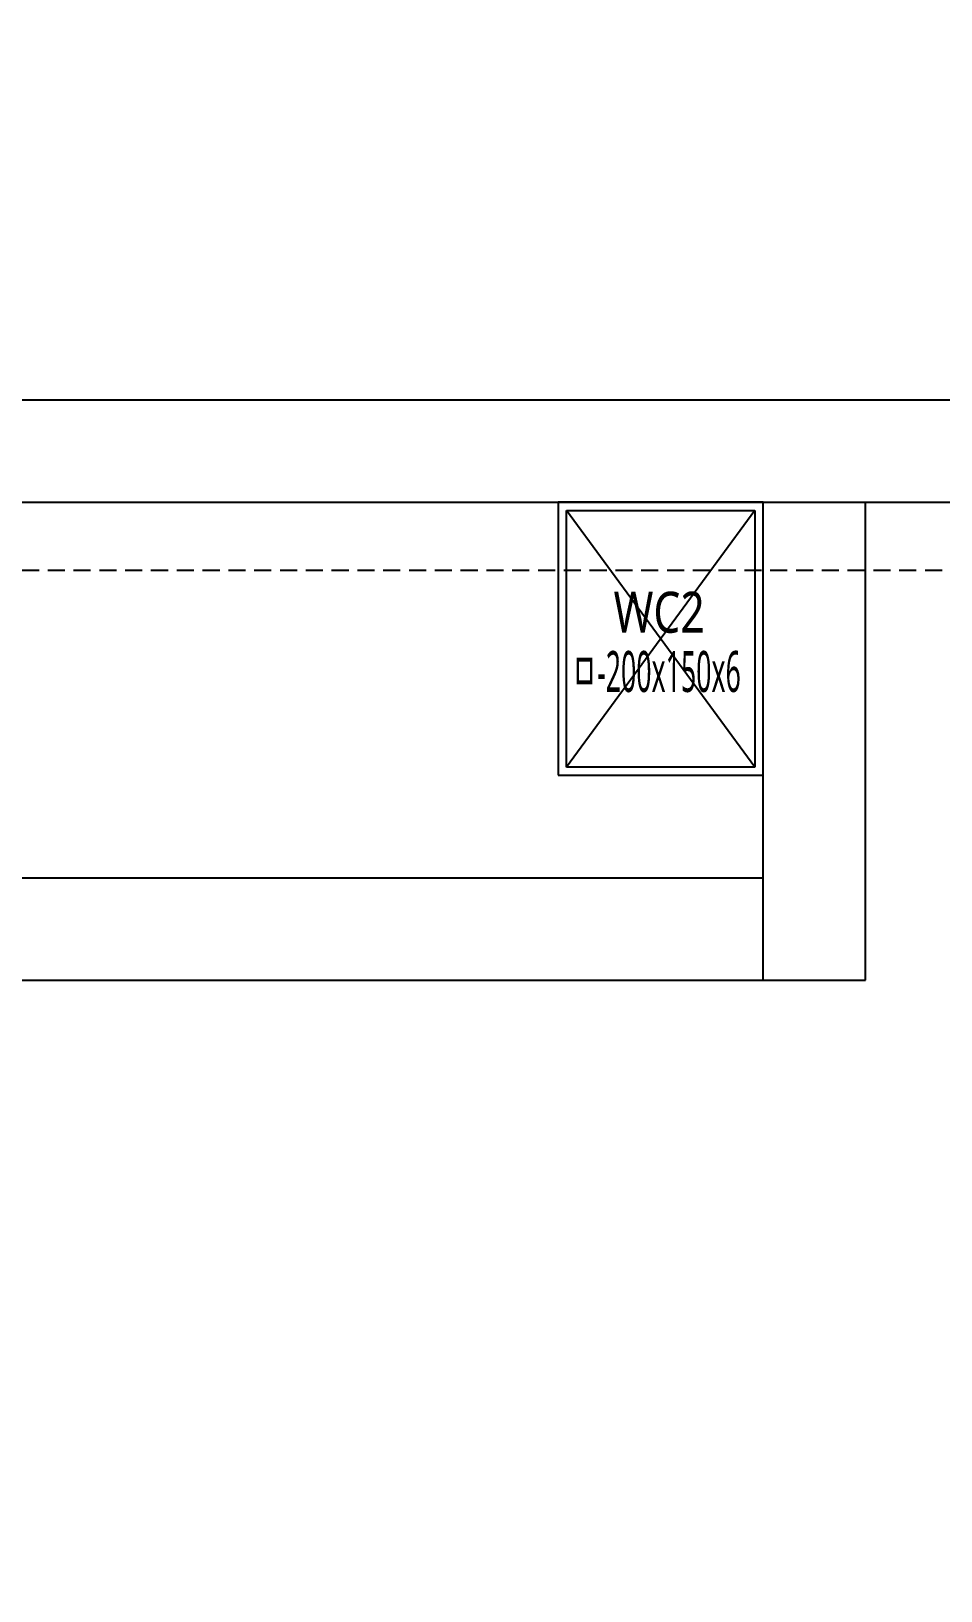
# Model space of a CAD drawing. Header units: millimetres. Extents: x 13515 to 183937, y -33900 to -660.
# Drawn here: x 120626.02 to 120636.45, y -19632.48 to -19614.6 of the extents above; entities that cross this region are included whole.
import ezdxf
from ezdxf.enums import TextEntityAlignment as Align

# ---------------------------------------------------------------- set-up
doc = ezdxf.new("R2010")
doc.units = ezdxf.units.MM
doc.header["$LTSCALE"] = 100
doc.header["$MEASUREMENT"] = 0
doc.header["$PDSIZE"] = -10
doc.linetypes.add('HIDDEN2', pattern=[0.1875, 0.125, -0.0625])
doc.layers.get('0').update_dxf_attribs({"linetype": 'CONTINUOUS'})
doc.layers.get('Defpoints').update_dxf_attribs({"color": 171, "linetype": 'CONTINUOUS'})
for name, color, linetype in [('ELE9', 9, 'CONTINUOUS'), ('FIN(패널-T75 글라스울)', 6, 'CONTINUOUS'), ('h COLUMN', 252, 'CONTINUOUS')]:
    doc.layers.add(name, color=color, linetype=linetype)
doc.styles.add('TE', font='malgun_0.ttf')

# ---------------------------------------------------------------- blocks, each defined once
blk = doc.blocks.new('*U142')
at = {"color": 0, "linetype": 'ByBlock'}
for p, q in [((100, 75), (-100, 75)), ((-100, 75), (-100, -75)), ((-94, 69), (94, 69)), ((-94, -69), (-94, 69)), ((94, 69), (94, -69)), ((100, -75), (100, 75)), ((-100, -75), (100, -75)), ((94, -69), (-94, -69))]:
    blk.add_line(p, q, dxfattribs=at)
at = {"layer": 'Defpoints'}
blk.add_point((0, 0), dxfattribs=at)
blk = doc.blocks.new('WC2')
at = {"layer": 'h COLUMN', "ltscale": 0.1}
for p, q in [((69, -94), (-69, 94)), ((69, 94), (-69, -94))]:
    blk.add_line(p, q, dxfattribs=at)
at = {"layer": 'h COLUMN', "ltscale": 0.1, "rotation": 90}
blk.add_blockref('*U142', (0, 0), dxfattribs=at)
at = {"layer": 'Defpoints', "style": 'TE'}
for s, width, p in [('WC2', 0.8, (-34.4, 19.4)), ('ㅁ-200x150x6', 0.5, (-65.3, -24))]:
    blk.add_text(s, height=30, dxfattribs=dict(at, width=width)).set_placement(p, align=Align.MIDDLE_LEFT)
blk = doc.blocks.new('지상1층 WC 배치')
at = {"ltscale": 10000}
blk.add_blockref('WC2', (145300, -26650), dxfattribs=at)
blk = doc.blocks.new('A$C2563bbe5')
at = {"layer": 'FIN(패널-T75 글라스울)'}
for p, q in [((6725, 677), (7200, 677)), ((6725, 602), (7200, 602))]:
    blk.add_line(p, q, dxfattribs=at)
blk = doc.blocks.new('FGHJ')
at = {"layer": 'ELE9', "linetype": 'HIDDEN2'}
blk.add_lwpolyline([(37195449.1, 67346.3), (37195449.1, 40346.3), (37042549.1, 40346.3), (37042549.1, 51346.3), (37030449.1, 51346.3), (37030449.1, -38303.7), (37200899.1, -38303.7)], dxfattribs=at)
at = {"layer": 'ELE9'}
for points in [[(37125849.1, 40471.3), (37127649.1, 40471.3)], [(37125849.1, 40396.3), (37127649.1, 40396.3)], [(37126674.1, 40046.3), (37126674.1, 40396.3)], [(37126749.1, 40046.3), (37126749.1, 40396.3)], [(37126199.1, 40121.3), (37126674.1, 40121.3)], [(37126199.1, 40046.3), (37126749.1, 40046.3)]]:
    blk.add_lwpolyline(points, dxfattribs=at)
blk.add_blockref('지상1층 WC 배치', (36981299.1, 66946.3), dxfattribs=at)
at = {"layer": 'ELE9', "ltscale": 0.1, "xscale": -1, "rotation": 180}
blk.add_blockref('A$C2563bbe5', (37118999.1, 40723.3), dxfattribs=at)

msp = doc.modelspace()

# ---------------------------------------------------------------- block references
at = {"xscale": 0.01565102769230769, "yscale": 0.01565102769230769, "zscale": 0.01565102769230769}
msp.add_blockref('FGHJ', (-460436.194, -20252.242), dxfattribs=at)

doc.saveas('drawing.dxf')
